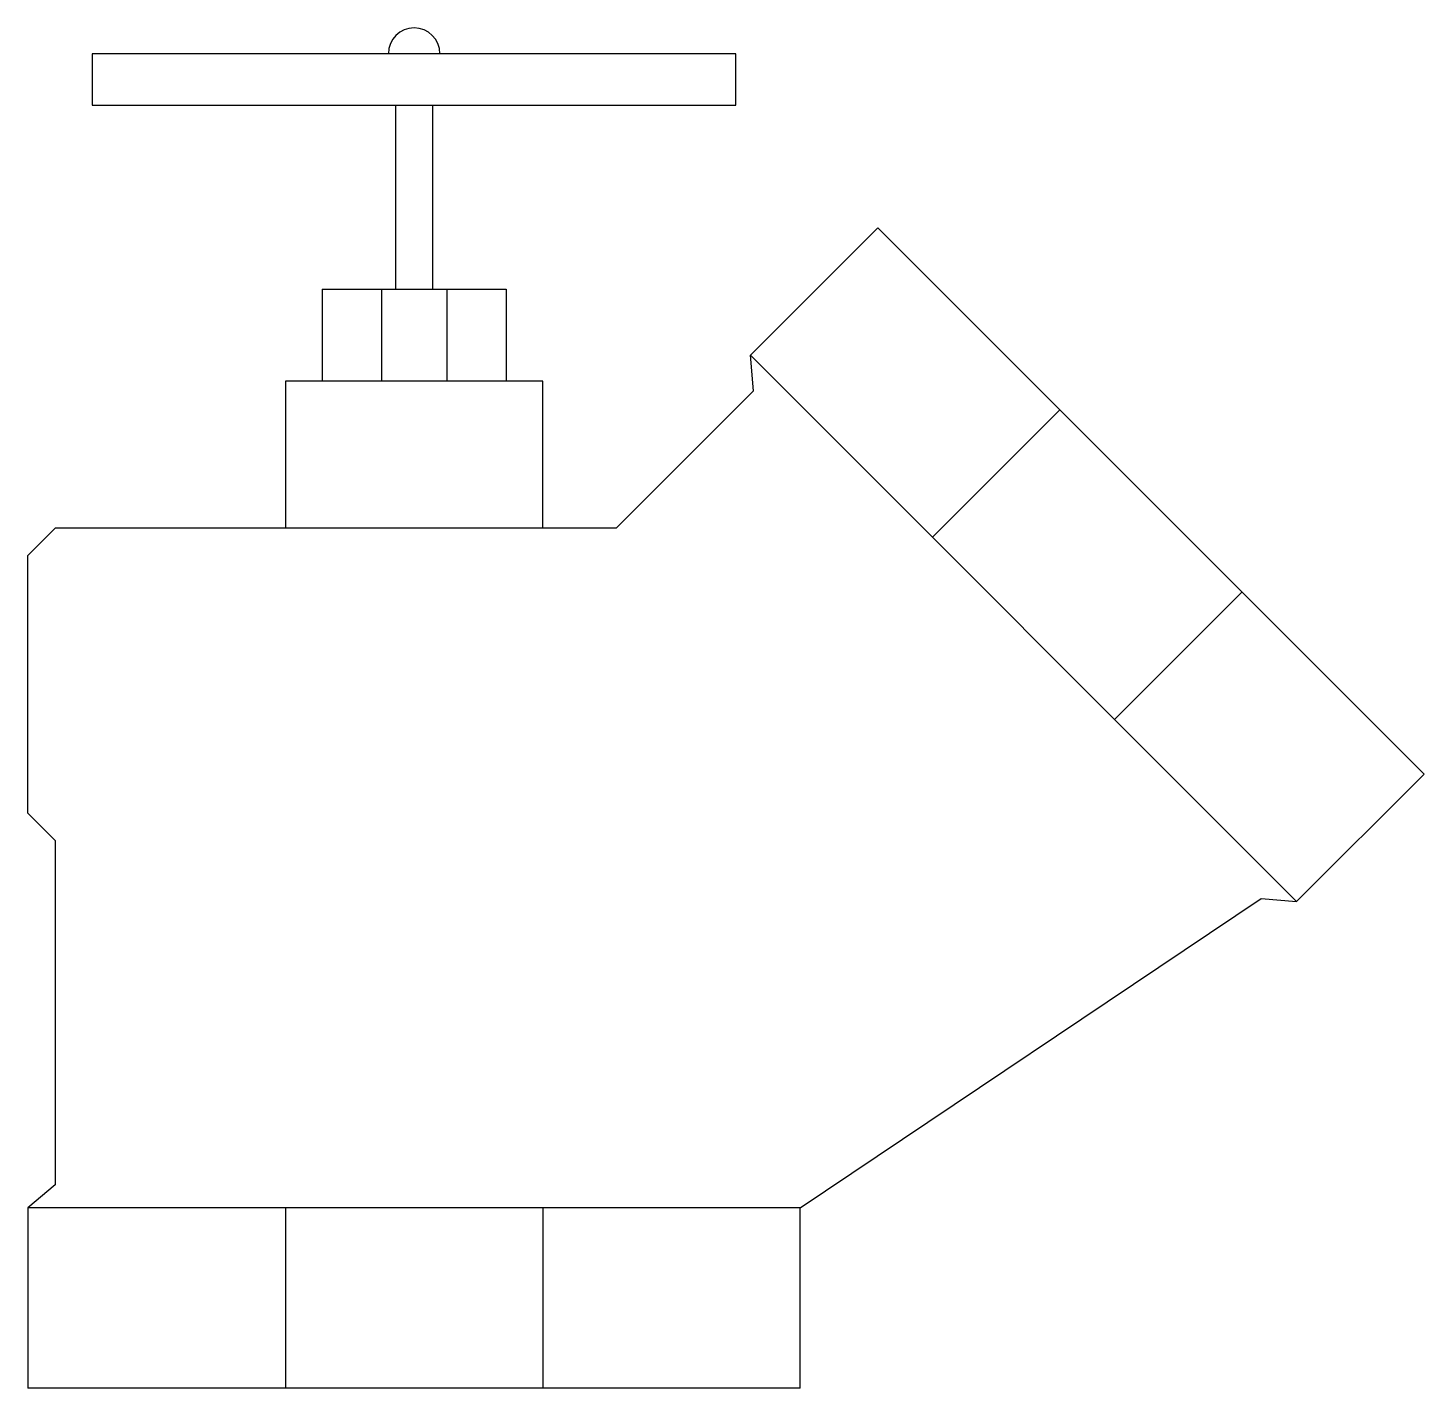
# Model space of a CAD drawing. Header units: millimetres. Extents: x 10187 to 10729, y 582 to 1110.
import ezdxf

# ---------------------------------------------------------------- set-up
doc = ezdxf.new("R2010")
doc.units = ezdxf.units.MM
doc.header["$LTSCALE"] = 0.5
doc.layers.add('Contorno', color=3, linetype='Continuous')

msp = doc.modelspace()

# ---------------------------------------------------------------- linework, layer by layer
at = {"layer": 'Contorno'}
for p, q in [((10329.73, 1008.66), (10329.73, 1080.09)), ((10329.73, 1080.09), (10344.01, 1080.09)), ((10344.01, 1080.09), (10344.01, 1008.66)), ((10517.01, 1032.48), (10467.52, 982.98)), ((10729.15, 820.35), (10517.01, 1032.48)), ((10301.16, 1008.66), (10372.58, 1008.66)), ((10301.16, 1008.66), (10301.16, 972.95)), ((10324.16, 1008.66), (10324.16, 972.95)), ((10349.58, 1008.66), (10349.58, 972.95)), ((10372.58, 1008.66), (10372.58, 972.95)), ((10679.65, 770.85), (10467.52, 982.98)), ((10468.7, 969.16), (10467.52, 982.98)), ((10386.87, 972.95), (10286.87, 972.95)), ((10286.87, 972.95), (10286.87, 915.81)), ((10386.87, 915.81), (10386.87, 972.95)), ((10415.34, 915.81), (10468.7, 969.16)), ((10587.73, 961.77), (10538.23, 912.27)), ((10186.87, 905.2), (10197.48, 915.81)), ((10415.34, 915.81), (10197.48, 915.81)), ((10186.87, 805.2), (10186.87, 905.2)), ((10658.44, 891.06), (10608.94, 841.56)), ((10679.65, 770.85), (10729.15, 820.35)), ((10186.87, 805.2), (10197.48, 794.59)), ((10197.48, 794.59), (10197.48, 660.82)), ((10486.87, 651.89), (10665.83, 772.03)), ((10665.83, 772.03), (10679.65, 770.85)), ((10197.48, 660.82), (10186.87, 651.89)), ((10486.87, 651.89), (10186.87, 651.89)), ((10186.87, 651.89), (10186.87, 581.89)), ((10286.87, 651.89), (10286.87, 581.89)), ((10386.87, 651.89), (10386.87, 581.89)), ((10486.87, 581.89), (10486.87, 651.89)), ((10486.87, 581.89), (10186.87, 581.89))]:
    msp.add_line(p, q, dxfattribs=at)
msp.add_lwpolyline([(10211.87, 1080.09), (10461.87, 1080.09), (10461.87, 1100.09), (10211.87, 1100.09)], close=True, dxfattribs=at)
msp.add_arc((10336.87, 1100.09), 10, 0, 180, dxfattribs=at)

doc.saveas('drawing.dxf')
